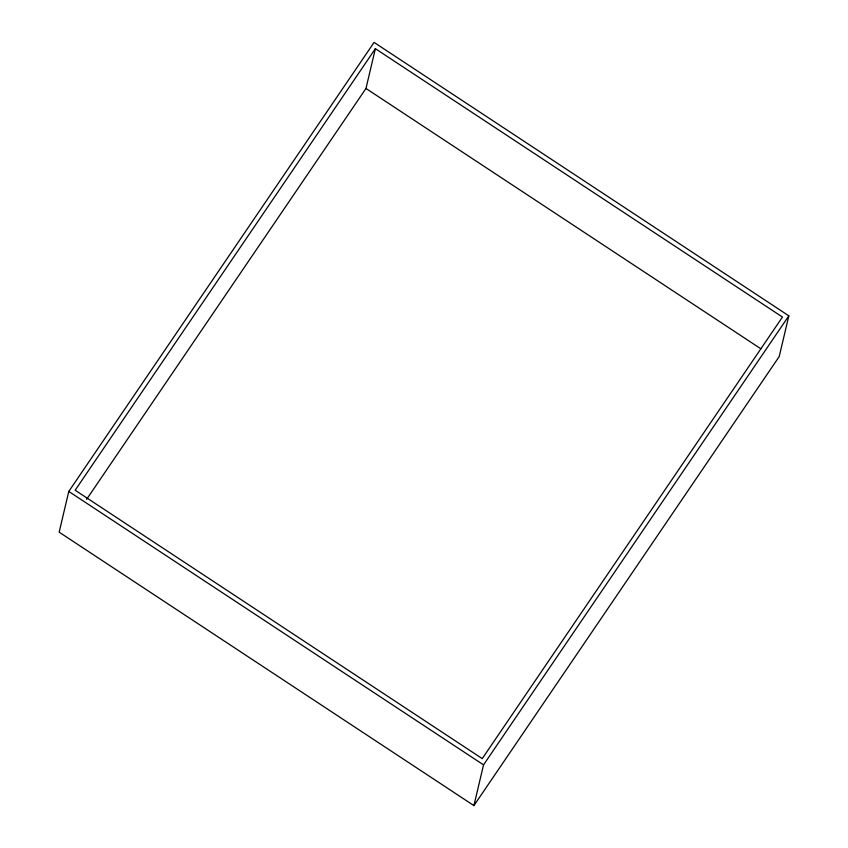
<?xml version="1.0" encoding="UTF-8"?>
<svg xmlns="http://www.w3.org/2000/svg" width="848" height="848" viewBox="0 0 848 848"><rect width="100%" height="100%" fill="white"/><g stroke="black" fill="none" stroke-linecap="round" stroke-linejoin="round"><path stroke-width="1.27" d="M68.783 491.448L59.159 532.162L473.915 805.6L779.217 356.552L788.841 315.838L374.085 42.4L68.783 491.448L483.54 764.875L473.915 805.6M86.613 499.355L365.976 88.468L375.378 48.675L782.46 317.046L482.247 758.61L75.165 490.239L375.378 48.675M483.54 764.875L788.841 315.838M365.976 88.468L760.889 348.814"/></g></svg>
